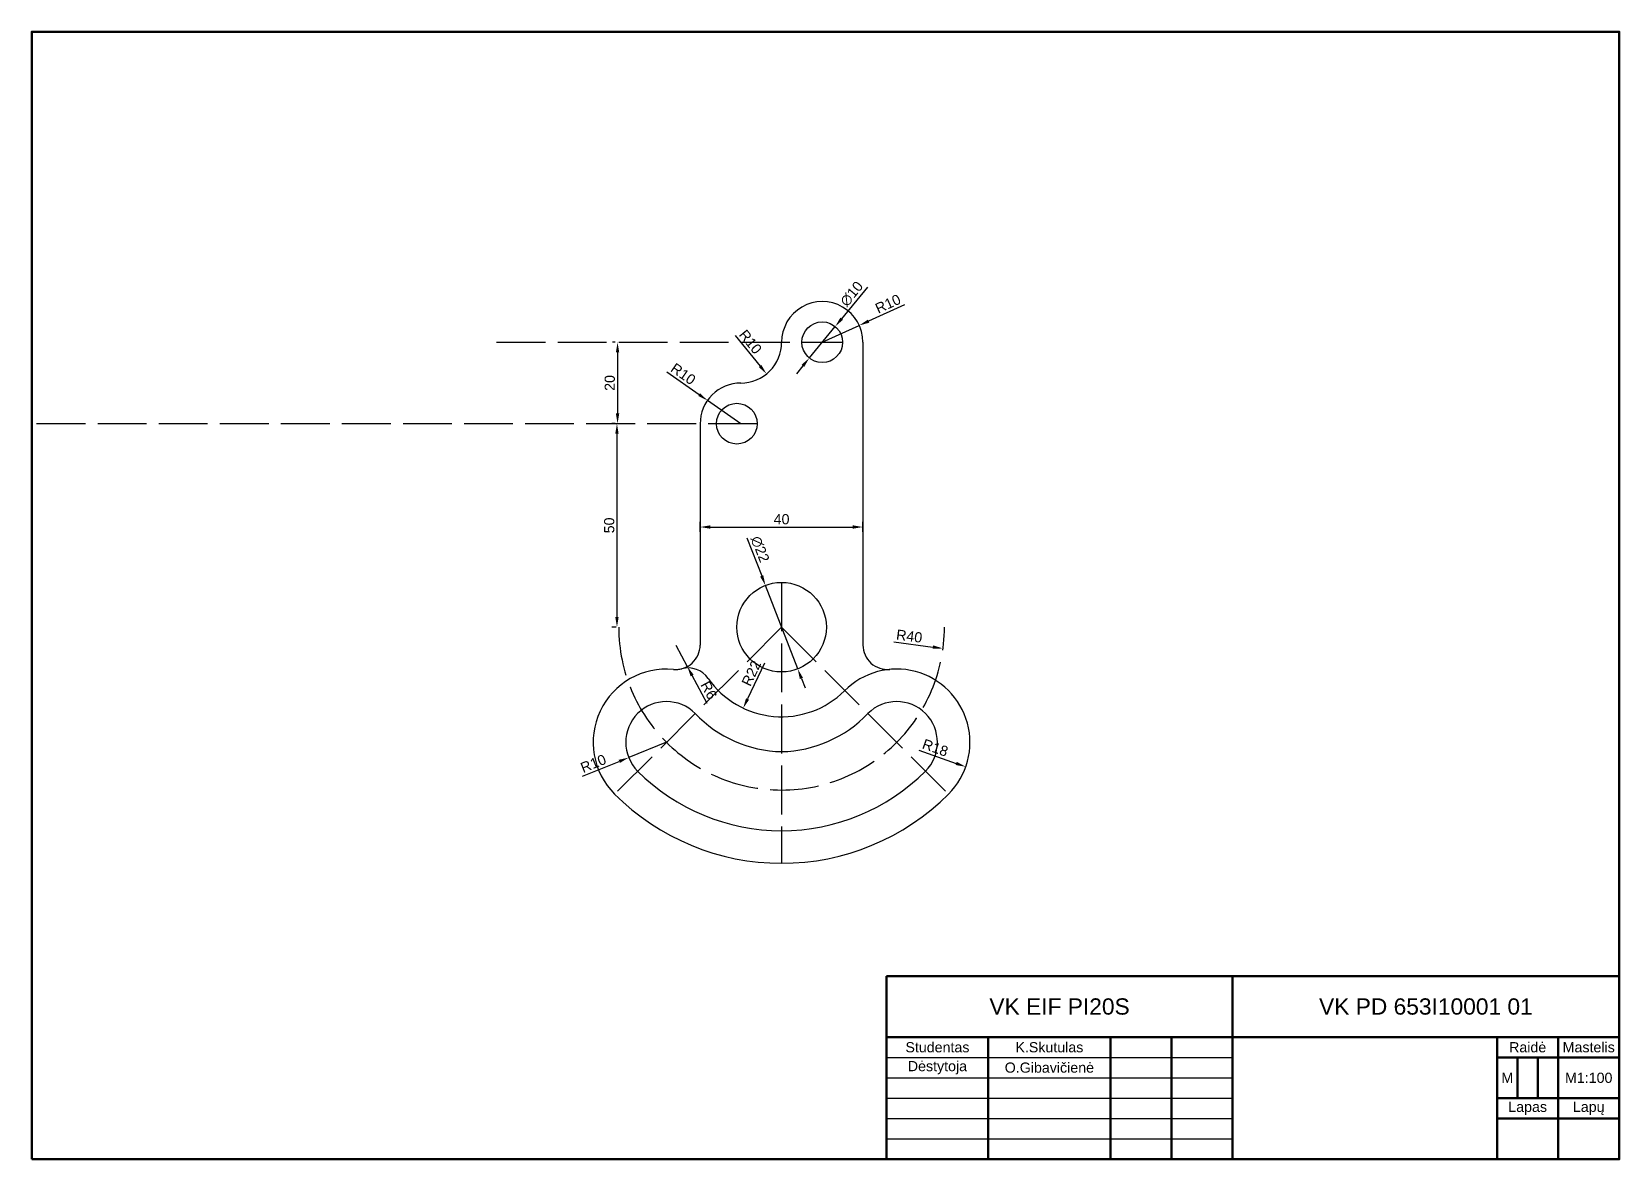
# Model space of a CAD drawing. Header units: millimetres. Extents: x 20 to 410, y 10 to 287.
import ezdxf

# ---------------------------------------------------------------- set-up
doc = ezdxf.new("R2010")
doc.units = ezdxf.units.MM
doc.linetypes.add('ACAD_ISO02W100', pattern=[15, 12, -3])
doc.layers.add('Asines linijos', color=1, linetype='ACAD_ISO02W100')
doc.layers.add('Matmenys', color=74, linetype='Continuous')
doc.layers.add('Konturas', color=7, linetype='Continuous', lineweight=30)
doc.styles.get("Standard").update_dxf_attribs({"font": 'arial.ttf'})
doc.dimstyles.new('ISO-25', dxfattribs={"dimtxt": 2.5, "dimasz": 2.5, "dimexe": 1.25, "dimexo": 0.625, "dimtad": 1, "dimtxsty": 'Standard', "dimcen": 2.5, "dimadec": 0, "dimazin": 0, "dimtfac": 1, "dimtmove": 0, "dimatfit": 3, "dimfxl": 1, "dimarcsym": 0})

# ---------------------------------------------------------------- blocks, each defined once
blk = doc.blocks.new('*D6')
at = {"layer": 'Defpoints', "color": 0, "transparency": 16777216}
for p in [(224.21, 165.32), (184.21, 163.51), (224.21, 163.51)]:
    blk.add_point(p, dxfattribs=at)
at = {"layer": 'Matmenys', "color": 0, "lineweight": -2, "transparency": 16777216}
for p, q in [((184.21, 164.13), (184.21, 166.57)), ((186.71, 165.32), (221.71, 165.32)), ((224.21, 164.13), (224.21, 166.57))]:
    blk.add_line(p, q, dxfattribs=at)
at = {"layer": 'Matmenys', "color": 0, "transparency": 16777216}
for points in [[(186.71, 165.74), (186.71, 164.91), (184.21, 165.32)], [(221.71, 165.74), (221.71, 164.91), (224.21, 165.32)]]:
    blk.add_solid(points, dxfattribs=at)
at = {"layer": 'Matmenys', "color": 0, "transparency": 16777216, "insert": (204.21, 167.23), "char_height": 2.5, "attachment_point": 5}
blk.add_mtext('40', dxfattribs=at)
blk = doc.blocks.new('*D7')
at = {"layer": 'Defpoints', "color": 0, "transparency": 16777216}
for p in [(178.21, 136.32), (181.05, 131.04)]:
    blk.add_point(p, dxfattribs=at)
at = {"layer": 'Matmenys', "color": 0, "lineweight": -2, "transparency": 16777216}
for p, q in [((178.21, 136.32), (181.05, 131.04)), ((185.93, 121.99), (182.24, 128.84))]:
    blk.add_line(p, q, dxfattribs=at)
at = {"layer": 'Matmenys', "color": 0, "transparency": 16777216}
blk.add_solid([(182.61, 129.04), (181.87, 128.64), (181.05, 131.04)], dxfattribs=at)
at = {"layer": 'Matmenys', "color": 0, "transparency": 16777216, "insert": (186.35, 125.22), "char_height": 2.5, "attachment_point": 5, "rotation": 298.3301}
blk.add_mtext('R6', dxfattribs=at)
blk = doc.blocks.new('*D8')
at = {"layer": 'Defpoints', "color": 0, "transparency": 16777216}
for p in [(204.21, 140.72), (243.86, 135.5)]:
    blk.add_point(p, dxfattribs=at)
at = {"layer": 'Matmenys', "color": 0, "lineweight": -2, "transparency": 16777216}
blk.add_line((231.75, 137.09), (241.39, 135.82), dxfattribs=at)
at = {"layer": 'Matmenys', "color": 0, "transparency": 16777216}
blk.add_solid([(241.44, 136.24), (241.33, 135.41), (243.86, 135.5)], dxfattribs=at)
at = {"layer": 'Matmenys', "color": 0, "transparency": 16777216, "insert": (235.58, 138.51), "char_height": 2.5, "attachment_point": 5, "rotation": 352.5043}
blk.add_mtext('R40', dxfattribs=at)
blk = doc.blocks.new('*D9')
at = {"layer": 'Defpoints', "color": 0, "transparency": 16777216}
for p in [(232.49, 112.43), (249.46, 106.42)]:
    blk.add_point(p, dxfattribs=at)
at = {"layer": 'Matmenys', "color": 0, "lineweight": -2, "transparency": 16777216}
blk.add_line((237.93, 110.5), (247.1, 107.25), dxfattribs=at)
at = {"layer": 'Matmenys', "color": 0, "transparency": 16777216}
blk.add_solid([(247.24, 107.64), (246.96, 106.86), (249.46, 106.42)], dxfattribs=at)
at = {"layer": 'Matmenys', "color": 0, "transparency": 16777216, "insert": (241.97, 111.09), "char_height": 2.5, "attachment_point": 5, "rotation": 340.4791}
blk.add_mtext('R18', dxfattribs=at)
blk = doc.blocks.new('*D10')
at = {"layer": 'Defpoints', "color": 0, "transparency": 16777216}
for p in [(204.21, 140.72), (194.79, 120.83)]:
    blk.add_point(p, dxfattribs=at)
at = {"layer": 'Matmenys', "color": 0, "lineweight": -2, "transparency": 16777216}
blk.add_line((200.01, 131.86), (195.86, 123.09), dxfattribs=at)
at = {"layer": 'Matmenys', "color": 0, "transparency": 16777216}
blk.add_solid([(195.48, 123.27), (196.24, 122.91), (194.79, 120.83)], dxfattribs=at)
at = {"layer": 'Matmenys', "color": 0, "transparency": 16777216, "insert": (196.77, 129.41), "char_height": 2.5, "attachment_point": 5, "rotation": 64.6577}
blk.add_mtext('R22', dxfattribs=at)
blk = doc.blocks.new('*D11')
at = {"layer": 'Defpoints', "color": 0, "transparency": 16777216}
for p in [(175.92, 112.43), (166.65, 108.68)]:
    blk.add_point(p, dxfattribs=at)
at = {"layer": 'Matmenys', "color": 0, "lineweight": -2, "transparency": 16777216}
for p, q in [((175.92, 112.43), (166.65, 108.68)), ((155.33, 104.1), (164.33, 107.75))]:
    blk.add_line(p, q, dxfattribs=at)
at = {"layer": 'Matmenys', "color": 0, "transparency": 16777216}
blk.add_solid([(164.18, 108.13), (164.49, 107.36), (166.65, 108.68)], dxfattribs=at)
at = {"layer": 'Matmenys', "color": 0, "transparency": 16777216, "insert": (157.96, 107.22), "char_height": 2.5, "attachment_point": 5, "rotation": 22.012}
blk.add_mtext('R10', dxfattribs=at)
blk = doc.blocks.new('*D12')
at = {"layer": 'Defpoints', "color": 0, "transparency": 16777216}
for p in [(186.01, 196.42), (194.21, 190.69)]:
    blk.add_point(p, dxfattribs=at)
at = {"layer": 'Matmenys', "color": 0, "lineweight": -2, "transparency": 16777216}
for p, q in [((176, 203.43), (183.96, 197.86)), ((194.21, 190.69), (186.01, 196.42))]:
    blk.add_line(p, q, dxfattribs=at)
at = {"layer": 'Matmenys', "color": 0, "transparency": 16777216}
blk.add_solid([(184.2, 198.2), (183.73, 197.51), (186.01, 196.42)], dxfattribs=at)
at = {"layer": 'Matmenys', "color": 0, "transparency": 16777216, "insert": (180.05, 202.92), "char_height": 2.5, "attachment_point": 5, "rotation": 325.022}
blk.add_mtext('R10', dxfattribs=at)
blk = doc.blocks.new('*D13')
at = {"layer": 'Defpoints', "color": 0, "transparency": 16777216}
for p in [(223.31, 214.86), (214.21, 210.72)]:
    blk.add_point(p, dxfattribs=at)
at = {"layer": 'Matmenys', "color": 0, "lineweight": -2, "transparency": 16777216}
for p, q in [((234.42, 219.93), (225.58, 215.9)), ((214.21, 210.72), (223.31, 214.86))]:
    blk.add_line(p, q, dxfattribs=at)
at = {"layer": 'Matmenys', "color": 0, "transparency": 16777216}
blk.add_solid([(225.41, 216.28), (225.75, 215.52), (223.31, 214.86)], dxfattribs=at)
at = {"layer": 'Matmenys', "color": 0, "transparency": 16777216, "insert": (230.35, 220.16), "char_height": 2.5, "attachment_point": 5, "rotation": 24.507}
blk.add_mtext('R10', dxfattribs=at)
blk = doc.blocks.new('*D14')
at = {"layer": 'Defpoints', "color": 0, "transparency": 16777216}
for p in [(194.21, 210.69), (200.52, 202.93)]:
    blk.add_point(p, dxfattribs=at)
at = {"layer": 'Matmenys', "color": 0, "lineweight": -2, "transparency": 16777216}
blk.add_line((192.81, 212.41), (198.94, 204.87), dxfattribs=at)
at = {"layer": 'Matmenys', "color": 0, "transparency": 16777216}
blk.add_solid([(199.26, 205.13), (198.62, 204.61), (200.52, 202.93)], dxfattribs=at)
at = {"layer": 'Matmenys', "color": 0, "transparency": 16777216, "insert": (196.56, 210.81), "char_height": 2.5, "attachment_point": 5, "rotation": 309.1255}
blk.add_mtext('R10', dxfattribs=at)
blk = doc.blocks.new('*D15')
at = {"layer": 'Defpoints', "color": 0, "transparency": 16777216}
for p in [(217.38, 214.58), (211.03, 206.85)]:
    blk.add_point(p, dxfattribs=at)
at = {"layer": 'Matmenys', "color": 0, "lineweight": -2, "transparency": 16777216}
for p, q in [((225.35, 224.26), (218.97, 216.51)), ((211.03, 206.85), (217.38, 214.58)), ((209.44, 204.92), (207.85, 202.99))]:
    blk.add_line(p, q, dxfattribs=at)
at = {"layer": 'Matmenys', "color": 0, "transparency": 16777216}
for points in [[(218.65, 216.77), (219.29, 216.24), (217.38, 214.58)], [(209.12, 205.19), (209.76, 204.66), (211.03, 206.85)]]:
    blk.add_solid(points, dxfattribs=at)
at = {"layer": 'Matmenys', "color": 0, "transparency": 16777216, "insert": (221.43, 222.6), "char_height": 2.5, "attachment_point": 5, "rotation": 50.55}
blk.add_mtext('∅10', dxfattribs=at)
blk = doc.blocks.new('*D16')
at = {"layer": 'Defpoints', "color": 0, "transparency": 16777216}
for p in [(200.24, 150.97), (208.18, 130.46)]:
    blk.add_point(p, dxfattribs=at)
at = {"layer": 'Matmenys', "color": 0, "lineweight": -2, "transparency": 16777216}
for p, q in [((195.71, 162.65), (199.33, 153.31)), ((208.18, 130.46), (200.24, 150.97)), ((209.08, 128.13), (209.98, 125.79))]:
    blk.add_line(p, q, dxfattribs=at)
at = {"layer": 'Matmenys', "color": 0, "transparency": 16777216}
for points in [[(199.72, 153.46), (198.94, 153.15), (200.24, 150.97)], [(209.47, 128.28), (208.69, 127.98), (208.18, 130.46)]]:
    blk.add_solid(points, dxfattribs=at)
at = {"layer": 'Matmenys', "color": 0, "transparency": 16777216, "insert": (198.91, 159.86), "char_height": 2.5, "attachment_point": 5, "rotation": 291.1634}
blk.add_mtext('∅22', dxfattribs=at)
blk = doc.blocks.new('*D17')
at = {"layer": 'Defpoints', "color": 0, "transparency": 16777216}
for p in [(163.91, 210.72), (163.91, 190.72), (163.91, 190.72)]:
    blk.add_point(p, dxfattribs=at)
at = {"layer": 'Matmenys', "color": 0, "lineweight": -2, "transparency": 16777216}
for p, q in [((163.29, 210.72), (162.66, 210.72)), ((163.91, 208.22), (163.91, 193.22)), ((163.29, 190.72), (162.66, 190.72))]:
    blk.add_line(p, q, dxfattribs=at)
at = {"layer": 'Matmenys', "color": 0, "transparency": 16777216}
for points in [[(163.5, 208.22), (164.33, 208.22), (163.91, 210.72)], [(163.5, 193.22), (164.33, 193.22), (163.91, 190.72)]]:
    blk.add_solid(points, dxfattribs=at)
at = {"layer": 'Matmenys', "color": 0, "transparency": 16777216, "insert": (162.01, 200.72), "char_height": 2.5, "attachment_point": 5, "rotation": 90}
blk.add_mtext('20', dxfattribs=at)
blk = doc.blocks.new('*D18')
at = {"layer": 'Defpoints', "color": 0, "transparency": 16777216}
for p in [(163.91, 190.72), (163.77, 140.72), (164.21, 140.72)]:
    blk.add_point(p, dxfattribs=at)
at = {"layer": 'Matmenys', "color": 0, "lineweight": -2, "transparency": 16777216}
for p, q in [((163.29, 190.72), (162.52, 190.72)), ((163.77, 188.22), (163.77, 143.22)), ((163.58, 140.72), (162.52, 140.72))]:
    blk.add_line(p, q, dxfattribs=at)
at = {"layer": 'Matmenys', "color": 0, "transparency": 16777216}
for points in [[(163.35, 188.22), (164.18, 188.22), (163.77, 190.72)], [(163.35, 143.22), (164.18, 143.22), (163.77, 140.72)]]:
    blk.add_solid(points, dxfattribs=at)
at = {"layer": 'Matmenys', "color": 0, "transparency": 16777216, "insert": (161.87, 165.72), "char_height": 2.5, "attachment_point": 5, "rotation": 90}
blk.add_mtext('50', dxfattribs=at)

msp = doc.modelspace()

# ---------------------------------------------------------------- linework, layer by layer
at = {"lineweight": 50}
for p, q in [((230, 55), (410, 55)), ((315, 10), (315, 55)), ((230, 40), (410, 40)), ((255, 10), (255, 40)), ((285, 10), (285, 40)), ((300, 10), (300, 40)), ((380, 10), (380, 40)), ((395, 10), (395, 40)), ((380, 35), (410, 35)), ((385, 35), (385, 25)), ((390, 35), (390, 25)), ((380, 25), (410, 25)), ((380, 20), (410, 20))]:
    msp.add_line(p, q, dxfattribs=at)
for p, q in [((230, 35), (315, 35)), ((230, 30), (315, 30)), ((230, 25), (315, 25)), ((230, 20), (315, 20)), ((230, 15), (315, 15))]:
    msp.add_line(p, q)
msp.add_lwpolyline([(20, 10), (410, 10), (410, 287), (20, 287)], close=True, dxfattribs=at)
msp.add_lwpolyline([(230, 55), (230, 10), (410, 10), (410, 55)], dxfattribs=at)
at = {"layer": 'Asines linijos'}
for p, q in [((134.207, 210.715), (219.207, 210.715)), ((198.207, 190.715), (20, 190.715)), ((204.206, 151.716), (204.206, 82.716)), ((204.207, 140.716), (163.195, 99.703)), ((193.207, 140.716), (193.207, 140.715)), ((204.206, 140.715), (204.207, 140.715)), ((204.207, 140.716), (245.219, 99.703)), ((314.922, 30), (315, 29.922))]:
    msp.add_line(p, q, dxfattribs=at)
msp.add_arc((204.207, 140.716), 40, 180.00058, 359.99942, dxfattribs=at)
at = {"layer": 'Konturas'}
for p, q in [((224.207, 210.715), (224.207, 190.715)), ((184.207, 190.69), (184.207, 136.322)), ((224.207, 190.715), (224.207, 136.322))]:
    msp.add_line(p, q, dxfattribs=at)
for centre, radius in [((214.207, 210.715), 5), ((193.207, 190.715), 5), ((204.207, 140.716), 11)]:
    msp.add_circle(centre, radius, dxfattribs=at)
for centre, radius, start, end in [((214.207, 210.715), 10, 0, 180.07167), ((194.207, 210.69), 10, 269.99996, 0.07167), ((194.207, 190.69), 10, 89.99996, 180), ((193.207, 190.715), 10, 85.70008, 87.13397), ((178.207, 136.322), 6, 264.53844, 0), ((230.207, 136.322), 6, 180, 275.46156), ((175.922, 112.431), 18, 84.53844, 225), ((178.207, 136.322), 6, 264.53844, 284.60432), ((181.232, 124.71), 6, 34.86262, 104.60432), ((232.491, 112.431), 18, 315, 135.33935), ((204.207, 140.715), 22, 214.86262, 314.72235), ((175.922, 112.431), 10, 45, 225), ((232.491, 112.431), 10, 315, 135), ((204.901, 140.428), 30.295, 223.68709, 268.68709), ((203.513, 140.428), 30.295, 271.31291, 316.31291), ((204.207, 140.716), 50, 225, 270), ((204.207, 140.716), 50, 270, 315), ((204.207, 140.716), 58, 225, 270), ((204.207, 140.716), 58, 270, 315), ((204.207, 100.716), 18, 269.9999997283309, 270.0000000611256)]:
    msp.add_arc(centre, radius, start, end, dxfattribs=at)

# ---------------------------------------------------------------- texts
at = {"attachment_point": 5}
for s, width, heights, insert, char_height in [('\\pxqc;VK EIF PI20S', 85, [0], (272.5, 47.5), 4), ('\\pxqc;VK PD 653I10001 01', 95, [0], (362.5, 47.5), 4), ('\\pxqc;Studentas', 25, [0], (242.5, 37.5), 2.5), ('\\pxqc;K.Skutulas', 30, [0], (270, 37.5), 2.5), ('\\pxqc;Raid{\\fArial|b0|i0|c186|p34;ė}', 15, [2.541], (387.5, 37.5), 2.5), ('\\pxqc;Mastelis', 15, [0], (402.5, 37.5), 2.5), ('\\pxqc;D{\\fArial|b0|i0|c186|p34;ėstytoja}', 25, [0], (242.5, 32.5), 2.5), ('\\pxqc;O.Gibavi{\\fArial|b0|i0|c186|p34;čienė}', 30, [0], (270, 32.5), 2.5), ('\\pxqc;M', 5, [0], (382.5, 30), 2.5), ('\\pxqc;M1:100', 15, [0], (402.5, 30), 2.5), ('\\pxqc;Lapas', 15, [0], (387.5, 22.5), 2.5), ('\\pxqc;Lap{\\fArial|b0|i0|c186|p34;ų}', 15, [0], (402.5, 22.5), 2.5)]:
    msp.add_mtext_dynamic_manual_height_columns(s, width=width, gutter_width=12.5, heights=heights, dxfattribs=dict(at, insert=insert, char_height=char_height))

# ---------------------------------------------------------------- dimensions: what is measured, and where the dimension line sits
at = {"layer": 'Matmenys'}
for p1, p2, picture, middle in [((211.03, 206.854), (217.384, 214.576), '*D15', (221.435, 222.602)), ((208.178, 130.457), (200.235, 150.974), '*D16', (198.91, 159.857))]:
    dim = msp.add_diameter_dim_2p(p1=p1, p2=p2, dimstyle='ISO-25', dxfattribs=at)
    dim.commit()
    dim.dimension.update_dxf_attribs({"geometry": picture, "text_midpoint": middle})
for center, mpoint, picture, middle in [((214.207, 210.715), (223.306, 214.863), '*D13', (230.349, 220.164)), ((194.207, 190.69), (186.013, 196.423), '*D12', (180.05, 202.915)), ((178.207, 136.322), (181.054, 131.041), '*D7', (186.353, 125.218)), ((175.922, 112.431), (166.651, 108.683), '*D11', (157.959, 107.22))]:
    dim = msp.add_radius_dim(center=center, mpoint=mpoint, dimstyle='ISO-25', dxfattribs=at)
    dim.commit()
    dim.dimension.update_dxf_attribs({"geometry": picture, "text_midpoint": middle})
for base, p1, p2, picture, middle in [((163.914, 190.715), (163.914, 210.715), (163.914, 190.715), '*D17', (162.013, 200.715)), ((163.768, 140.715), (163.914, 190.715), (164.207, 140.715), '*D18', (161.867, 165.715))]:
    dim = msp.add_linear_dim(base=base, p1=p1, p2=p2, angle=90, dimstyle='ISO-25', dxfattribs=at)
    dim.commit()
    dim.dimension.update_dxf_attribs({"geometry": picture, "text_midpoint": middle})
for center, mpoint, picture, middle in [((194.207, 210.69), (200.517, 202.932), '*D14', (195.085, 209.61)), ((204.207, 140.715), (194.791, 120.832), '*D10', (198.471, 128.604)), ((204.207, 140.716), (243.865, 135.497), '*D8', (235.331, 136.62)), ((232.491, 112.431), (249.456, 106.417), '*D9', (241.337, 109.295))]:
    dim = msp.add_radius_dim(center=center, mpoint=mpoint, dimstyle='ISO-25', dxfattribs=at)
    dim.commit()
    dim.dimension.update_dxf_attribs({"geometry": picture, "text_midpoint": middle, "dimtype": 164})
dim = msp.add_linear_dim(base=(224.207, 165.325), p1=(184.207, 163.506), p2=(224.207, 163.506), dimstyle='ISO-25', dxfattribs=at)
dim.commit()
dim.dimension.update_dxf_attribs({"geometry": '*D6', "text_midpoint": (204.207, 167.226)})

doc.saveas('drawing.dxf')
